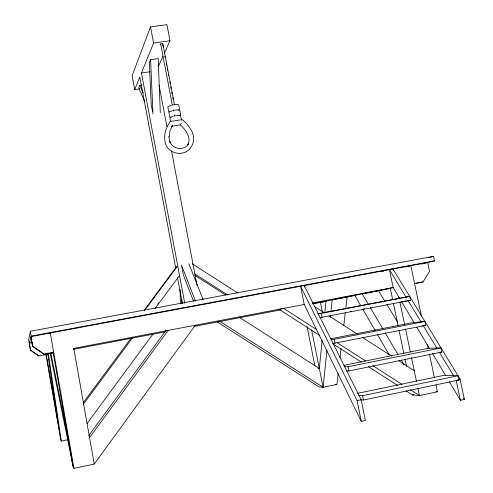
<?xml version="1.0" encoding="UTF-8"?>
<svg xmlns="http://www.w3.org/2000/svg" width="493" height="493" viewBox="0 0 493 493"><rect width="100%" height="100%" fill="white"/><g stroke="black" fill="none" stroke-linecap="round" stroke-linejoin="round"><path stroke-width="0.74" d="M169.228 136.912L170.042 130.59L172.593 124.994M318.034 368.444L319.341 368.474L322.139 340.139M324.862 312.562L325.996 301.075M338.161 373.774L336.916 384.417L323.094 387.258L219.97 321.442L217.345 321.984L319.113 386.919L323.094 387.258L326.97 350.012M330.372 317.319L330.606 315.039M330.92 312.001L332.19 299.836L347.115 296.996L345.698 309.16M340.022 357.813L341.088 348.687M343.744 325.885L345.254 312.963M30.338 331.271L28.631 339.93L29.235 343.411L31.182 336.146L30.338 331.271L433.563 256.348L434.524 260.852L421.416 264.069M164.28 53.343L169.999 40.746L166.911 24.65L150.525 26.893L132.112 75.749L134.7 89.603L139.883 88.839M166.597 127.841C164.502 132.765 164.07 138.354 165.438 143.531C168.668 154.599 185.38 157.144 191.13 146.852C197.964 137.257 189.867 126.023 182.398 119.626L170.319 121.481L167.219 126.498M134.7 89.603L139.815 77L175.791 268.488M184.776 303.324L141.442 72.989L153.594 43.039L150.525 26.893M141.953 85.024L139.858 85.326L138.798 87.865L144.751 101.774M160.287 112.731L158.198 58.587L150.587 59.671L149.324 62.697L151.203 104.448L152.565 111.677M158.247 66.635L163.01 56.14M47.759 354.214L38.848 355.946L30.511 350.233L29.364 342.912L32.248 342.37M67.794 439.744L61.298 441.075L60.787 439.966L45.948 354.596L53.663 352.119L43.674 354.091L32.556 346.468L31.059 336.596L427.671 262.535L429.557 271.409L423.019 281.904L416.123 283.278M171.928 126.079L171.262 127.151L172.026 125.931M50.181 353.241L73.032 466.36L73.956 468.35L94.231 464.079L195.339 325.189M89.553 437.593L168.218 330.347L165.617 330.908L88.802 435.559M86.904 423.758L152.842 334.217M83.292 402.652L130.861 338.438L132.334 338.118L83.49 404.081M157.822 303.978L158.734 302.745M155.005 308.643L179.002 276.234M144.147 310.276L176.568 266.621M144.48 310.615L177.184 266.565M49.848 333.527L50.329 332.997L73.956 468.35M178.435 110.241L179.581 109.175L178.756 104.843L176.697 104.417L172.624 104.91M179.464 115.639L180.617 114.592L179.791 110.253L177.733 109.853L173.659 110.352M38.848 355.946L30.597 350.073M43.674 354.091L44.031 353.949L32.711 346.185M171.225 105.243L167.842 106.808L168.661 111.443L169.734 111.812M172.26 110.685L168.871 112.219L169.691 116.859L170.757 117.211M173.302 116.126L169.9 117.642L170.578 121.555M428.368 257.679L433.563 256.348M405.585 266.978L410.811 265.684L421.41 315.97M361.301 421.404L357.086 400.624L300.57 286.267L304.212 304.489L361.301 421.404L365.393 420.529L361.172 399.768L304.236 285.583L304.526 287.043M449.406 381.822L460.419 400.279L464.369 399.435L460.031 379.086L392.989 269.012L393.303 270.503M357.086 400.624L361.172 399.768M458.712 379.357L460.031 379.086M360.494 399.694L363.44 400.026L458.94 380.029L458.034 375.771L444.15 375.315L357.573 393.315M406.022 390.807L412.499 394.967L413.972 394.653M435.966 385.027L437.39 391.781L419.438 395.565L412.499 394.967M358.886 395.312L362.558 395.682L458.034 375.771M343.812 365.375L428.078 348.323L441.056 347.898L441.931 352.027L348.89 370.97L346.69 370.902M344.379 366.7L348.04 366.761L441.056 347.898M312.673 303.743L393.852 287.481M318.441 302.727L326.428 301.131M340.638 298.29L344.508 297.513M345.673 297.285L355.059 295.406M367.87 292.848L371.636 292.09M372.794 291.862L374.212 291.579M375.407 291.338L390.474 288.325M322.933 301.889L326.261 301.229M330.729 338.79L412.783 322.613L424.917 321.399L425.761 325.405L332.861 343.504M331.314 339.504L334.248 339.295L424.917 321.399M317.634 313.838L409.689 296.404L410.509 300.292L319.815 317.695M318.287 313.887L409.689 296.404M350.079 311.558L351.589 311.268M362.903 309.086L364.413 308.791M73.636 348.397L304.514 304.434M312.383 302.936L393.174 287.579L399.86 298.783M414.564 283.512L423.019 281.904M53.7 352.489L50.791 353.043L68.478 440.267M367.778 292.836L369.226 292.559M52.825 352.976L48.332 353.832L61.298 441.075L45.991 352.994M73.389 349.334L165.482 331.814M193.959 326.434L280.979 309.838M313.16 303.713L326.2 301.235M31.182 336.146L434.524 260.852M382.057 271.464L383.566 271.181M30.794 342.888L32.285 342.61M174.701 115.793L180.475 115.448L181.658 120.009M401.388 301.734L410.509 300.292M171.823 126.22L180.512 124.877M141.442 72.989L150.383 71.695M153.594 43.039L169.999 40.746M421.959 325.744L425.761 325.405M440.403 352.057L441.931 352.027M457.473 379.967L458.94 380.029M335.536 384.318L336.916 384.417M435.941 391.676L437.39 391.781M239.863 317.658L319.341 368.474M319.883 335.523L279.081 309.333L283.678 308.396L316.648 329.564M332.837 343.837L361.332 362.127M368.462 366.7L397.605 385.403M192.307 263.854L237.922 293.095M194.784 273.905L227.692 294.98M194.883 275.334L225.64 295.036M314.238 306.35L324.56 312.993M329.077 315.902L357.468 334.174M362.632 337.495L391.664 356.18M398.763 360.747L414.243 370.718M337.335 342.845L365.781 361.11M372.893 365.677L401.98 384.355M410.386 389.753L419.438 395.565L417.867 388.034M181.011 123.379L181.325 123.651M180.204 124.606C185.405 129.69 191.678 137.251 187.79 144.843L188.64 143.716C184.431 151.234 172.23 149.367 169.869 141.281M384.879 301.241L378.451 290.728L362.164 293.828L368.407 304.409M386.888 304.526L397.734 322.262M406.103 297.236L389.439 269.671L393.174 287.579M408.087 300.514L421.176 322.169M423.16 325.448L437.045 348.415M439.423 352.353L453.702 375.974M463.574 398.116L464.369 399.435M401.431 301.414L414.015 322.508M416.77 327.118L429.354 348.212M432.497 353.481L445.475 375.235M370.354 307.718L382.839 328.886M385.181 332.855L398.054 354.683M401.173 359.97L403.903 364.604M354.726 295.319L360.888 305.95M362.811 309.271L375.136 330.526M377.447 334.513L389.008 354.442M139.858 85.326L143.192 93.054M188.862 263.724L203.159 299.775M181.473 265.049L195.462 301.205M193.422 301.057L183.304 274.737L181.757 266.54M456.241 380.639L460.419 400.279M427.419 344.496L428.368 348.995M429.477 354.251L434.382 377.521M398.763 296.644L399.077 298.142M399.86 301.889L404.562 324.369M405.499 328.868L410.355 352.101M411.452 357.345L416.462 381.323M390.259 288.195L392.607 299.479M393.389 303.238L398.091 325.793M399.028 330.304L403.884 353.61M404.981 358.873L406.546 366.391M362.558 395.682L363.44 400.026M348.04 366.761L348.89 370.97M334.248 339.295L335.074 343.375M320.395 302.338L322.367 312.124M321.251 313.406L322.046 317.363M311.625 329.872L323.094 387.258M307.108 326.76L314.91 365.861M162.869 43.834L174.504 104.806M162.598 44.16L163.171 47.168M164.896 56.196L165.18 57.699M166.326 63.714L166.616 65.218M167.33 68.983L167.62 70.487M168.335 74.246L168.624 75.749M169.771 81.764L170.06 83.268M170.775 87.027L171.065 88.537M171.78 92.296L172.069 93.799M172.784 97.559L173.074 99.062M162.345 44.278A1.393 0.376 -10.8 0 0 162.598 43.698A1.393 0.376 -10.8 0 0 160.675 43.969L172.31 105.003M173.172 109.526L173.456 111.03M174.177 114.801L174.46 116.305M159.06 85.184L167.084 127.49M168.803 136.555L169.949 142.6M171.527 150.913L197.027 285.385M177.498 277.571L182.336 303.306M73.79 348.298L94.231 464.079M53.127 352.292L73.032 466.36M30.936 337.058L32.556 346.468M29.297 343.171L30.511 350.233M47.827 353.992L57.866 421.312M150.587 59.671L152.972 113.84M180.031 289.336L180.407 303.14M181.818 299.615L181.917 303.441M160.428 44.543A1.393 0.376 -10.8 0 1 160.675 43.969"/></g></svg>
